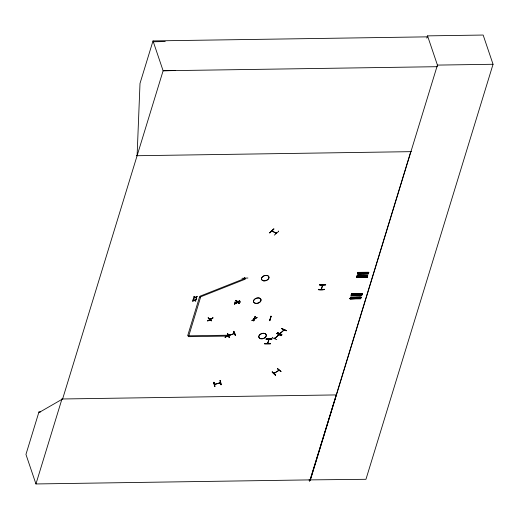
<?xml version="1.0" encoding="UTF-8"?>
<svg xmlns="http://www.w3.org/2000/svg" width="519" height="519" viewBox="0 0 519 519"><rect width="100%" height="100%" fill="white"/><g stroke="black" fill="none" stroke-linecap="round" stroke-linejoin="round"><path stroke-width="0.78" d="M321.229 289.388L322.5 285.119M321.495 289.349L321.488 288.648M322.435 285.456L322.792 285.022L321.482 289.381M237.799 301.961L237.812 301.176M244.67 278.735C245.046 277.723 244.254 279.157 244.949 278.69M245.02 278.385L244.871 277.866M267.525 343.539L268.9 339.16M267.869 343.182L267.564 342.787M269.108 339.251L267.726 343.533L267.765 342.787M276.802 339.66L272.216 337.72L272.365 337.292M277.613 332.608L281.836 334.989L277.431 332.796L281.986 334.528M281.83 334.982L277.444 332.783L277.581 332.368M137.1 155.726L140.007 83.403L153.014 40.917L427.332 36.849M271.846 231.13L272.306 231.383L272.378 230.929M272.261 231.351L272.066 231.013L276.426 233.102M275.855 233.096L275.68 232.726M275.829 233.07L276.374 233.089M269.802 232.94L273.922 229.067M275.498 375.016L272.287 371.948L275.583 375.003L275.297 375.179L275.498 374.757M211.493 320.56L211.317 320.937L208.138 317.823L211.525 320.515M270.47 343.312L270.477 343.799L264.586 343.85L264.586 343.37M270.477 343.786L264.586 343.805M350.176 298.386L350.007 298.678L350.487 297.205L361.185 297.127L360.634 298.84L350.007 298.912L360.796 298.315L350.098 298.393L360.737 298.393M350.468 297.523L361.094 297.419L350.474 297.491M351.168 295.155L361.795 295.084L351.065 295.467L361.698 295.389L362.243 293.689L351.447 294.052L362.093 294.033M351.22 294.993L361.788 294.954M362.152 293.975L351.525 294.046M351.227 294.948L351.058 295.24L351.558 293.968M367.647 275.751L367.18 277.457L356.559 277.529L356.644 277.016L367.348 276.951L356.553 277.302L357.033 275.823L367.724 275.797L357.033 275.829L356.949 276.348L367.582 276.264L367.737 275.751L356.942 276.114M356.624 277.334L367.283 276.99M368.334 273.571L357.61 273.863L358.091 272.384L368.788 272.313L368.231 274.019L357.61 274.09L357.773 273.584M358.013 272.747L368.698 272.598L358.071 272.67M358.013 272.897L358.162 272.384L368.788 272.326L368.633 272.676M358.071 272.702L368.73 272.514L358 272.676M361.036 297.491L361.185 297.127L350.487 297.205M361.698 295.24L361.853 294.876M362.178 293.767L351.545 293.767M367.283 277.165L356.553 277.302M367.582 276.114L356.962 276.186L367.673 275.959M237.949 301.571L237.559 301.974M245.046 278.379L244.76 278.476M229.385 337.318L229.145 337.687L227.646 333.516M274.389 372.759L274.512 373.252L274.499 372.863M209.961 319.159L210.539 318.614M210.571 319.016L210.072 319.269M213.711 382.529L214.645 386.584L213.964 382.198M213.977 382.419L214.976 386.519L213.951 382.438M234.413 333.49L228.626 335.728M40.579 411.917L38.957 411.937L25.95 454.423L35.947 483.955L310.258 479.887L410.769 151.665M35.947 483.955L61.982 398.929L62.63 398.923M195.754 300.624L195.728 301.221L194.391 300.52L192.607 301.286L192.627 300.709M192.711 300.955L194.132 300.352L193.062 299.807L193.087 299.204M196.636 297.75L196.61 298.347L195.274 297.653L193.483 298.419L193.509 297.841M193.587 298.081L195.014 297.484L193.944 296.933L193.97 296.336M194.703 300.079L196.182 299.742L196.201 299.158M195.579 297.212L197.058 296.868L197.084 296.291M324.2 289.154C324.686 290.199 317.952 290.251 318.309 289.245M319.743 285.067L325.711 284.723L319.678 284.814M426.832 38.159L427.539 35.869L483.157 35.045L493.05 64.272L365.96 479.303L310.258 479.887M310.343 480.127L437.433 65.096L427.539 35.869M255.16 316.467L253.791 320.911M255.199 316.532L253.668 320.956L255.121 316.285M254.427 318.815L254.57 318.666M270.23 318.601L270.276 318.582M270.905 316.052L269.77 320.71L269.53 320.476M269.776 320.716L271.139 316.272M241.971 278.32L247.92 278.009M237.572 301.928L237.611 301.176M266.059 339.186L272.027 338.881L265.994 338.933M358.694 273.85L359.167 272.378M357.643 277.295L358.116 275.816M351.097 298.672L351.571 297.199M352.148 295.233L352.622 293.754M362.262 277.263L362.736 275.79M363.319 273.824L363.793 272.352M355.716 298.646L356.19 297.166M356.774 295.201L357.247 293.728M364.396 273.818L364.87 272.339M363.345 277.256L363.819 275.784M357.851 295.194L358.324 293.722M356.8 298.633L357.267 297.16M364.299 277.25L364.773 275.771M365.357 273.811L365.83 272.332M357.753 298.626L358.227 297.153M358.811 295.188L359.284 293.709M366.433 273.798L366.907 272.326M365.376 277.243L365.85 275.764M358.83 298.62L359.304 297.147M359.888 295.181L360.361 293.702M366.096 277.237L366.57 275.764M367.154 273.798L367.627 272.319M360.608 295.175L361.081 293.702M359.55 298.613L360.024 297.14M278.878 334.787L274.564 338.55L274.934 337.843M278.307 335.105L278.722 334.716M279.786 333.659L284.023 329.961M280.299 332.997L280.364 333.36M283.478 330.227L283.374 329.922M237.092 302.59L237.417 302.901L237.52 302.519M227.095 335.274L227.549 335.916L227.231 335.611M227.698 335.78L227.27 335.164M253.947 318.763L253.83 318.361M254.174 318.582L254.479 318.835L253.934 318.666M214.496 384.41L215.19 384.358L214.529 384.553M220.504 382.827L219.842 383.016L220.471 382.685M233.92 333.711L234.316 333.321M321.293 289.051L321.28 288.648M244.579 277.957L244.76 278.32M269.011 339.556L269.108 339.16M254.712 318.51L254.751 318.841M210.37 319.6L210.889 319.736L210.539 319.393M273.915 373.388L279.047 370.229M319.743 284.983L325.627 284.886M266.059 339.108L271.943 339.05M284.049 329.974L279.975 333.73M273.74 228.989L269.614 232.882L273.87 228.885M271.703 230.702L271.891 231.15L271.982 230.572M278.327 231.02L278.651 231.383L274.337 235.133M281.026 335.761L276.517 333.425M281.811 328.754L286.443 330.687L281.726 328.508M274.772 338.609L278.833 334.826M277.496 368.743L280.993 371.636L277.412 368.503M274.032 373.524L278.995 370.261M280.987 371.623L277.555 368.672M235.795 300.352L236.164 300.417M208.138 317.849L211.603 320.761M239.759 300.949L234.432 303.939L239.661 300.709M239.577 300.78L234.607 304.121M210.013 319.127L210.48 318.841M234.556 304.05L239.713 300.884M207.697 320.865L213.024 317.862L207.704 320.846M207.834 320.969L212.978 317.797M235.873 300.598L239.324 303.485M251.799 320.534L257.119 317.524M257.1 317.492L251.975 320.697M225.097 337.46L230.384 334.444L224.987 337.207M153.014 40.917L163.115 70.759L62.611 398.975L39.146 412.488L38.957 411.937M228.678 335.527L229.08 335.371M214.613 384.352L220.413 382.704L214.658 384.534M215.074 384.417L215.054 383.911M194.048 296.576L195.404 297.29L197.162 296.531M193.172 299.45L194.528 300.157L196.286 299.405M276.815 333.438L281.22 335.598M286.417 330.687L281.836 328.676L286.235 330.843M276.277 233.265L275.829 233.115M233.524 331.498L233.848 331.369L235.581 335.17L235.263 335.3L233.44 331.252M235.282 335.222L233.842 331.362M228.704 335.735L234.361 333.334M220.354 380.622L219.939 380.472M220.997 384.741L220.873 384.547M235.911 300.527L239.084 303.615M236.126 300.404L239.337 303.505M274.966 338.187L275.083 337.914M233.595 331.433L235.334 335.235M357.675 273.902L368.341 273.701L357.714 273.773M153.306 41.773L165.25 41.533M175.065 70.519L163.115 70.759L437.426 66.692M437.433 65.096L493.05 64.272M136.452 155.732L411.411 151.652M319.821 284.821L325.711 284.73M61.962 398.988L336.28 394.92L309.571 481.385L309.058 479.861M351.467 294.254L362.087 294.182M350.507 297.406L361.127 297.335L350.396 297.491M271.145 316.298L269.627 320.677M220.316 380.602L221.289 384.696M276.037 232.921L275.823 232.59M276.16 233.239L271.891 231.15M280.409 333.328L280.143 332.926M195.663 297.452L196.714 297.997M194.787 300.326L195.838 300.864M254.232 318.582L254.005 318.251M275.297 375.179L272.079 372.104L272.287 371.695M229.151 335.365L229.106 335.04M229.469 337.564L227.666 333.717L229.379 337.564M271.846 230.572L272.034 231.02M278.372 370.274L278.586 370.689M244.67 277.866L244.754 278.385M233.615 333.282L233.777 333.717M219.706 382.574L219.842 383.016M221.029 384.741L220.043 380.648L220.951 384.793M324.206 289.634L318.309 289.725M318.361 289.492L324.284 289.401L318.361 289.492M234.633 302.201L240.602 301.941L234.64 302.246M264.645 343.61L270.529 343.552L264.645 343.61M350.027 298.73L360.737 298.522L350.033 298.723M199.543 296.913L187.631 335.825L228.081 335.222L227.815 336.085L188.514 336.669L200.691 296.894L199.543 296.913M244.897 278.431L200.094 296.154L200.444 296.894L245.247 279.177L244.897 278.431M255.53 303.381A3.867 2.589 -18.7 0 0 261.044 299.95A3.867 2.589 -18.7 0 0 255.296 298.808A3.867 2.589 -18.7 0 0 255.53 303.381M255.478 303.284A3.893 2.601 -18.7 0 0 261.025 299.833A3.893 2.601 -18.7 0 0 255.244 298.685A3.893 2.601 -18.7 0 0 255.478 303.284M263.47 280.785A3.867 2.589 -18.7 0 0 268.991 277.354A3.867 2.589 -18.7 0 0 263.237 276.212A3.88 2.595 -18.7 0 0 263.47 280.792A3.88 2.595 -18.7 0 0 268.998 277.354A3.88 2.595 -18.7 0 0 263.237 276.212A3.867 2.589 -18.7 0 0 263.47 280.785M260.798 338.771A3.867 2.589 -18.7 0 0 266.312 335.339A3.867 2.589 -18.7 0 0 260.564 334.197A3.867 2.589 -18.7 0 0 260.798 338.771M260.752 338.68A3.893 2.601 -18.7 0 0 266.299 335.229A3.893 2.601 -18.7 0 0 260.519 334.08A3.893 2.601 -18.7 0 0 260.752 338.68"/></g></svg>
